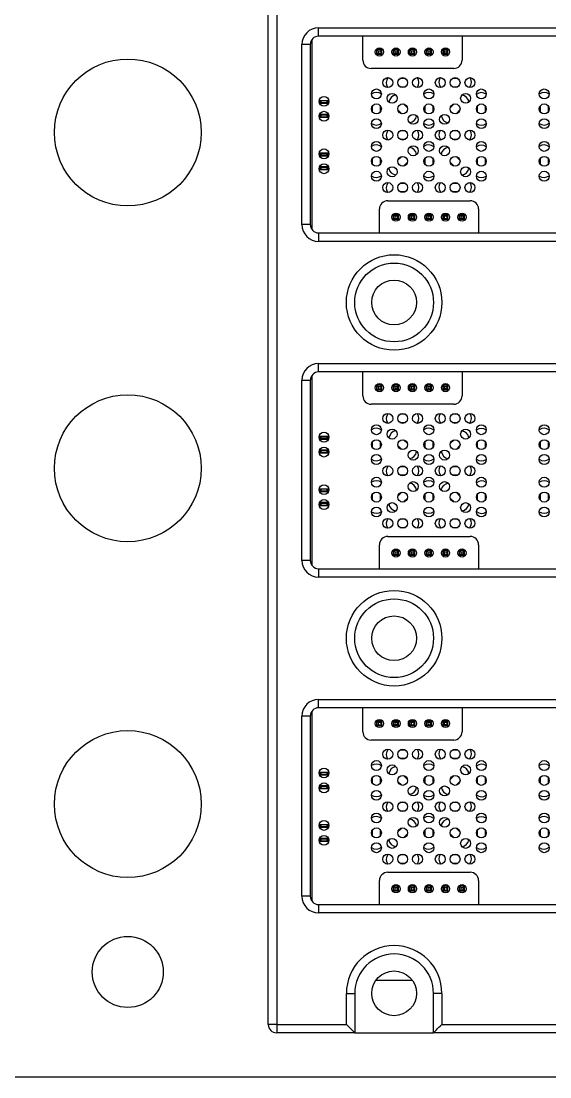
# Model space of a CAD drawing. Header units: inches. Extents: x 1.52 to 9.45, y 2.55 to 7.05.
# Drawn here: x 5.474 to 6.735, y 2.546 to 5.061 of the extents above; entities that cross this region are included whole.
import ezdxf

# ---------------------------------------------------------------- set-up
doc = ezdxf.new("R2010")
doc.units = ezdxf.units.IN
doc.header["$MEASUREMENT"] = 0

msp = doc.modelspace()

# ---------------------------------------------------------------- linework, layer by layer
at = {"color": 7, "linetype": 'Continuous', "lineweight": 25}
for p, q in [((6.0633, 2.6708), (6.0633, 6.9108)), ((6.0833, 6.9108), (6.0833, 2.6708)), ((6.1833, 5.0452), (7.8433, 5.0452)), ((6.1833, 5.0252), (6.1833, 5.0452)), ((6.1668, 5.0166), (6.1668, 4.5651)), ((7.8433, 5.0252), (6.1833, 5.0252)), ((6.2889, 4.968), (6.2889, 5.0252)), ((6.5251, 5.0252), (6.5251, 4.968)), ((6.1433, 4.5764), (6.1433, 5.0052)), ((6.1633, 5.0052), (6.1433, 5.0052)), ((6.1633, 5.0052), (6.1633, 4.5764)), ((6.3223, 4.9936), (6.3253, 4.9906)), ((6.3223, 4.9818), (6.3223, 4.9936)), ((6.3341, 4.9936), (6.3223, 4.9936)), ((6.3253, 4.9847), (6.3223, 4.9818)), ((6.3341, 4.9818), (6.3223, 4.9818)), ((6.3253, 4.9906), (6.3253, 4.9847)), ((6.3253, 4.9906), (6.3312, 4.9906)), ((6.3253, 4.9847), (6.3312, 4.9847)), ((6.3312, 4.9906), (6.3341, 4.9936)), ((6.3312, 4.9906), (6.3312, 4.9847)), ((6.3312, 4.9847), (6.3341, 4.9818)), ((6.3341, 4.9818), (6.3341, 4.9936)), ((6.3617, 4.9936), (6.3647, 4.9906)), ((6.3617, 4.9818), (6.3617, 4.9936)), ((6.3735, 4.9936), (6.3617, 4.9936)), ((6.3647, 4.9847), (6.3617, 4.9818)), ((6.3735, 4.9818), (6.3617, 4.9818)), ((6.3647, 4.9906), (6.3647, 4.9847)), ((6.3647, 4.9906), (6.3706, 4.9906)), ((6.3706, 4.9847), (6.3647, 4.9847)), ((6.3706, 4.9906), (6.3735, 4.9936)), ((6.3706, 4.9906), (6.3706, 4.9847)), ((6.3706, 4.9847), (6.3735, 4.9818)), ((6.3735, 4.9818), (6.3735, 4.9936)), ((6.4129, 4.9936), (6.4011, 4.9936)), ((6.4011, 4.9936), (6.404, 4.9906)), ((6.4011, 4.9818), (6.4011, 4.9936)), ((6.404, 4.9847), (6.4011, 4.9818)), ((6.4129, 4.9818), (6.4011, 4.9818)), ((6.404, 4.9906), (6.404, 4.9847)), ((6.404, 4.9906), (6.4099, 4.9906)), ((6.404, 4.9847), (6.4099, 4.9847)), ((6.4099, 4.9906), (6.4129, 4.9936)), ((6.4099, 4.9906), (6.4099, 4.9847)), ((6.4099, 4.9847), (6.4129, 4.9818)), ((6.4129, 4.9818), (6.4129, 4.9936)), ((6.4523, 4.9936), (6.4404, 4.9936)), ((6.4404, 4.9936), (6.4434, 4.9906)), ((6.4404, 4.9818), (6.4404, 4.9936)), ((6.4404, 4.9818), (6.4434, 4.9847)), ((6.4523, 4.9818), (6.4404, 4.9818)), ((6.4434, 4.9906), (6.4493, 4.9906)), ((6.4434, 4.9906), (6.4434, 4.9847)), ((6.4434, 4.9847), (6.4493, 4.9847)), ((6.4523, 4.9936), (6.4493, 4.9906)), ((6.4493, 4.9906), (6.4493, 4.9847)), ((6.4493, 4.9847), (6.4523, 4.9818)), ((6.4523, 4.9818), (6.4523, 4.9936)), ((6.4798, 4.9936), (6.4828, 4.9906)), ((6.4798, 4.9818), (6.4798, 4.9936)), ((6.4916, 4.9936), (6.4798, 4.9936)), ((6.4828, 4.9847), (6.4798, 4.9818)), ((6.4916, 4.9818), (6.4798, 4.9818)), ((6.4828, 4.9906), (6.4828, 4.9847)), ((6.4828, 4.9906), (6.4887, 4.9906)), ((6.4887, 4.9847), (6.4828, 4.9847)), ((6.4887, 4.9906), (6.4916, 4.9936)), ((6.4887, 4.9906), (6.4887, 4.9847)), ((6.4887, 4.9847), (6.4916, 4.9818)), ((6.4916, 4.9818), (6.4916, 4.9936)), ((6.5054, 4.9483), (6.3085, 4.9483)), ((6.3901, 4.9245), (6.3771, 4.9245)), ((6.5151, 4.9245), (6.5021, 4.9245)), ((6.3771, 4.9048), (6.3901, 4.9048)), ((6.5021, 4.9048), (6.5151, 4.9048)), ((6.1863, 4.8718), (6.206, 4.8718)), ((6.1863, 4.8712), (6.1863, 4.8718)), ((6.206, 4.8712), (6.1863, 4.8712)), ((6.1863, 4.8704), (6.1863, 4.8712)), ((6.1863, 4.8704), (6.1887, 4.8704)), ((6.1863, 4.8659), (6.1863, 4.8704)), ((6.1887, 4.8659), (6.1863, 4.8659)), ((6.1863, 4.8646), (6.1863, 4.8659)), ((6.1863, 4.8646), (6.1863, 4.8633)), ((6.206, 4.8646), (6.1863, 4.8646)), ((6.1887, 4.8704), (6.1887, 4.8665)), ((6.2035, 4.8665), (6.1887, 4.8665)), ((6.1887, 4.8665), (6.1887, 4.8659)), ((6.2035, 4.8659), (6.1887, 4.8659)), ((6.2035, 4.8704), (6.206, 4.8704)), ((6.2035, 4.8665), (6.2035, 4.8704)), ((6.2035, 4.8659), (6.2035, 4.8665)), ((6.206, 4.8659), (6.2035, 4.8659)), ((6.206, 4.8712), (6.206, 4.8718)), ((6.206, 4.8704), (6.206, 4.8712)), ((6.206, 4.8659), (6.206, 4.8704)), ((6.206, 4.8646), (6.206, 4.8659)), ((6.206, 4.8634), (6.206, 4.8646)), ((6.3112, 4.8586), (6.3112, 4.8457)), ((6.3309, 4.8456), (6.3309, 4.8587)), ((6.3952, 4.8545), (6.3859, 4.8637)), ((6.4363, 4.8587), (6.4363, 4.8456)), ((6.456, 4.8457), (6.456, 4.8586)), ((6.5063, 4.8637), (6.497, 4.8545)), ((6.5612, 4.8586), (6.5612, 4.8457)), ((6.5809, 4.8456), (6.5809, 4.8587)), ((6.7112, 4.8586), (6.7112, 4.8457)), ((6.7309, 4.8456), (6.7309, 4.8587)), ((6.1863, 4.841), (6.1863, 4.8397)), ((6.1863, 4.8397), (6.206, 4.8397)), ((6.1863, 4.8384), (6.1863, 4.8397)), ((6.1863, 4.8384), (6.1887, 4.8384)), ((6.1863, 4.8339), (6.1863, 4.8384)), ((6.1887, 4.8339), (6.1863, 4.8339)), ((6.1863, 4.8331), (6.1863, 4.8339)), ((6.1863, 4.8331), (6.206, 4.8331)), ((6.1863, 4.8325), (6.1863, 4.8331)), ((6.1863, 4.8325), (6.206, 4.8325)), ((6.1887, 4.8384), (6.2035, 4.8384)), ((6.1887, 4.8384), (6.1887, 4.8378)), ((6.1887, 4.8378), (6.2035, 4.8378)), ((6.1887, 4.8378), (6.1887, 4.8339)), ((6.2035, 4.8384), (6.206, 4.8384)), ((6.2035, 4.8378), (6.2035, 4.8384)), ((6.2035, 4.8339), (6.2035, 4.8378)), ((6.206, 4.8339), (6.2035, 4.8339)), ((6.206, 4.8397), (6.206, 4.8409)), ((6.206, 4.8384), (6.206, 4.8397)), ((6.206, 4.8339), (6.206, 4.8384)), ((6.206, 4.8331), (6.206, 4.8339)), ((6.206, 4.8325), (6.206, 4.8331)), ((6.372, 4.8498), (6.3813, 4.8406)), ((6.5109, 4.8406), (6.5202, 4.8498)), ((6.3901, 4.7995), (6.3771, 4.7995)), ((6.3771, 4.7798), (6.3901, 4.7798)), ((6.5151, 4.7995), (6.5021, 4.7995)), ((6.5021, 4.7798), (6.5151, 4.7798)), ((6.1863, 4.7468), (6.206, 4.7468)), ((6.1863, 4.7462), (6.1863, 4.7468)), ((6.206, 4.7462), (6.1863, 4.7462)), ((6.1863, 4.7454), (6.1863, 4.7462)), ((6.1863, 4.7454), (6.1887, 4.7454)), ((6.1863, 4.7409), (6.1863, 4.7454)), ((6.1863, 4.7396), (6.1863, 4.7409)), ((6.1887, 4.7409), (6.1863, 4.7409)), ((6.206, 4.7396), (6.1863, 4.7396)), ((6.1863, 4.7396), (6.1863, 4.7383)), ((6.1887, 4.7454), (6.1887, 4.7415)), ((6.2035, 4.7415), (6.1887, 4.7415)), ((6.1887, 4.7415), (6.1887, 4.7409)), ((6.2035, 4.7409), (6.1887, 4.7409)), ((6.2035, 4.7454), (6.206, 4.7454)), ((6.2035, 4.7415), (6.2035, 4.7454)), ((6.2035, 4.7409), (6.2035, 4.7415)), ((6.206, 4.7409), (6.2035, 4.7409)), ((6.206, 4.7462), (6.206, 4.7468)), ((6.206, 4.7454), (6.206, 4.7462)), ((6.206, 4.7409), (6.206, 4.7454)), ((6.206, 4.7396), (6.206, 4.7409)), ((6.206, 4.7384), (6.206, 4.7396)), ((6.3112, 4.7336), (6.3112, 4.7207)), ((6.3309, 4.7206), (6.3309, 4.7337)), ((6.3813, 4.7387), (6.372, 4.7295)), ((6.4363, 4.7337), (6.4363, 4.7206)), ((6.456, 4.7207), (6.456, 4.7336)), ((6.5202, 4.7295), (6.5109, 4.7387)), ((6.5612, 4.7336), (6.5612, 4.7207)), ((6.5809, 4.7206), (6.5809, 4.7337)), ((6.7112, 4.7336), (6.7112, 4.7207)), ((6.7309, 4.7206), (6.7309, 4.7337)), ((6.1863, 4.716), (6.1863, 4.7147)), ((6.1863, 4.7147), (6.206, 4.7147)), ((6.1863, 4.7134), (6.1863, 4.7147)), ((6.1863, 4.7134), (6.1887, 4.7134)), ((6.1863, 4.7089), (6.1863, 4.7134)), ((6.1887, 4.7089), (6.1863, 4.7089)), ((6.1863, 4.7081), (6.1863, 4.7089)), ((6.1863, 4.7081), (6.206, 4.7081)), ((6.1863, 4.7075), (6.1863, 4.7081)), ((6.1863, 4.7075), (6.206, 4.7075)), ((6.1887, 4.7134), (6.2035, 4.7134)), ((6.1887, 4.7134), (6.1887, 4.7128)), ((6.1887, 4.7128), (6.2035, 4.7128)), ((6.1887, 4.7128), (6.1887, 4.7089)), ((6.2035, 4.7134), (6.206, 4.7134)), ((6.2035, 4.7128), (6.2035, 4.7134)), ((6.2035, 4.7089), (6.2035, 4.7128)), ((6.206, 4.7089), (6.2035, 4.7089)), ((6.206, 4.7147), (6.206, 4.7159)), ((6.206, 4.7134), (6.206, 4.7147)), ((6.206, 4.7089), (6.206, 4.7134)), ((6.206, 4.7081), (6.206, 4.7089)), ((6.206, 4.7075), (6.206, 4.7081)), ((6.3859, 4.7156), (6.3952, 4.7248)), ((6.497, 4.7248), (6.5063, 4.7156)), ((6.3901, 4.6745), (6.3771, 4.6745)), ((6.3771, 4.6548), (6.3901, 4.6548)), ((6.5151, 4.6745), (6.5021, 4.6745)), ((6.5021, 4.6548), (6.5151, 4.6548)), ((6.3479, 4.6333), (6.5448, 4.6333)), ((6.3282, 4.5564), (6.3282, 4.6136)), ((6.5644, 4.6136), (6.5644, 4.5564)), ((6.3617, 4.5999), (6.3647, 4.5969)), ((6.3617, 4.5881), (6.3617, 4.5999)), ((6.3735, 4.5999), (6.3617, 4.5999)), ((6.3647, 4.591), (6.3617, 4.5881)), ((6.3735, 4.5881), (6.3617, 4.5881)), ((6.3647, 4.5969), (6.3647, 4.591)), ((6.3647, 4.5969), (6.3706, 4.5969)), ((6.3647, 4.591), (6.3706, 4.591)), ((6.3706, 4.5969), (6.3735, 4.5999)), ((6.3706, 4.5969), (6.3706, 4.591)), ((6.3706, 4.591), (6.3735, 4.5881)), ((6.3735, 4.5881), (6.3735, 4.5999)), ((6.4011, 4.5999), (6.404, 4.5969)), ((6.4011, 4.5881), (6.4011, 4.5999)), ((6.4129, 4.5999), (6.4011, 4.5999)), ((6.404, 4.591), (6.4011, 4.5881)), ((6.4129, 4.5881), (6.4011, 4.5881)), ((6.404, 4.5969), (6.404, 4.591)), ((6.404, 4.5969), (6.4099, 4.5969)), ((6.4099, 4.591), (6.404, 4.591)), ((6.4099, 4.5969), (6.4129, 4.5999)), ((6.4099, 4.5969), (6.4099, 4.591)), ((6.4099, 4.591), (6.4129, 4.5881)), ((6.4129, 4.5881), (6.4129, 4.5999)), ((6.4404, 4.5999), (6.4434, 4.5969)), ((6.4404, 4.5881), (6.4404, 4.5999)), ((6.4523, 4.5999), (6.4404, 4.5999)), ((6.4434, 4.591), (6.4404, 4.5881)), ((6.4523, 4.5881), (6.4404, 4.5881)), ((6.4434, 4.5969), (6.4434, 4.591)), ((6.4434, 4.5969), (6.4493, 4.5969)), ((6.4434, 4.591), (6.4493, 4.591)), ((6.4493, 4.5969), (6.4523, 4.5999)), ((6.4493, 4.5969), (6.4493, 4.591)), ((6.4493, 4.591), (6.4523, 4.5881)), ((6.4523, 4.5881), (6.4523, 4.5999)), ((6.4798, 4.5999), (6.4828, 4.5969)), ((6.4798, 4.5881), (6.4798, 4.5999)), ((6.4916, 4.5999), (6.4798, 4.5999)), ((6.4798, 4.5881), (6.4828, 4.591)), ((6.4916, 4.5881), (6.4798, 4.5881)), ((6.4828, 4.5969), (6.4828, 4.591)), ((6.4828, 4.5969), (6.4887, 4.5969)), ((6.4828, 4.591), (6.4887, 4.591)), ((6.4916, 4.5999), (6.4887, 4.5969)), ((6.4887, 4.5969), (6.4887, 4.591)), ((6.4887, 4.591), (6.4916, 4.5881)), ((6.4916, 4.5881), (6.4916, 4.5999)), ((6.531, 4.5999), (6.5192, 4.5999)), ((6.5192, 4.5999), (6.5221, 4.5969)), ((6.5192, 4.5881), (6.5192, 4.5999)), ((6.5221, 4.591), (6.5192, 4.5881)), ((6.531, 4.5881), (6.5192, 4.5881)), ((6.5221, 4.5969), (6.5221, 4.591)), ((6.5221, 4.5969), (6.528, 4.5969)), ((6.528, 4.591), (6.5221, 4.591)), ((6.528, 4.5969), (6.531, 4.5999)), ((6.528, 4.5969), (6.528, 4.591)), ((6.528, 4.591), (6.531, 4.5881)), ((6.531, 4.5881), (6.531, 4.5999)), ((6.1633, 4.5764), (6.1433, 4.5764)), ((6.1833, 4.5564), (7.8433, 4.5564)), ((6.1833, 4.5564), (6.1833, 4.5364)), ((7.8433, 4.5364), (6.1833, 4.5364)), ((6.1833, 4.2252), (6.1833, 4.2452)), ((6.1833, 4.2452), (7.8433, 4.2452)), ((6.1633, 4.2052), (6.1433, 4.2052)), ((6.1433, 3.7764), (6.1433, 4.2052)), ((6.1633, 4.2052), (6.1633, 3.7764)), ((6.1668, 4.2166), (6.1668, 3.7651)), ((7.8433, 4.2252), (6.1833, 4.2252)), ((6.2889, 4.168), (6.2889, 4.2252)), ((6.5251, 4.2252), (6.5251, 4.168)), ((6.3341, 4.1936), (6.3223, 4.1936)), ((6.3223, 4.1936), (6.3253, 4.1906)), ((6.3223, 4.1818), (6.3223, 4.1936)), ((6.3253, 4.1847), (6.3223, 4.1818)), ((6.3341, 4.1818), (6.3223, 4.1818)), ((6.3253, 4.1906), (6.3253, 4.1847)), ((6.3253, 4.1906), (6.3312, 4.1906)), ((6.3253, 4.1847), (6.3312, 4.1847)), ((6.3312, 4.1906), (6.3341, 4.1936)), ((6.3312, 4.1906), (6.3312, 4.1847)), ((6.3312, 4.1847), (6.3341, 4.1818)), ((6.3341, 4.1818), (6.3341, 4.1936)), ((6.3617, 4.1936), (6.3647, 4.1906)), ((6.3617, 4.1818), (6.3617, 4.1936)), ((6.3735, 4.1936), (6.3617, 4.1936)), ((6.3647, 4.1847), (6.3617, 4.1818)), ((6.3735, 4.1818), (6.3617, 4.1818)), ((6.3647, 4.1906), (6.3647, 4.1847)), ((6.3647, 4.1906), (6.3706, 4.1906)), ((6.3706, 4.1847), (6.3647, 4.1847)), ((6.3706, 4.1906), (6.3735, 4.1936)), ((6.3706, 4.1906), (6.3706, 4.1847)), ((6.3706, 4.1847), (6.3735, 4.1818)), ((6.3735, 4.1818), (6.3735, 4.1936)), ((6.4129, 4.1936), (6.4011, 4.1936)), ((6.4011, 4.1936), (6.404, 4.1906)), ((6.4011, 4.1818), (6.4011, 4.1936)), ((6.404, 4.1847), (6.4011, 4.1818)), ((6.4129, 4.1818), (6.4011, 4.1818)), ((6.404, 4.1906), (6.404, 4.1847)), ((6.404, 4.1906), (6.4099, 4.1906)), ((6.404, 4.1847), (6.4099, 4.1847)), ((6.4099, 4.1906), (6.4129, 4.1936)), ((6.4099, 4.1906), (6.4099, 4.1847)), ((6.4099, 4.1847), (6.4129, 4.1818)), ((6.4129, 4.1818), (6.4129, 4.1936)), ((6.4523, 4.1936), (6.4404, 4.1936)), ((6.4404, 4.1936), (6.4434, 4.1906)), ((6.4404, 4.1818), (6.4404, 4.1936)), ((6.4404, 4.1818), (6.4434, 4.1847)), ((6.4523, 4.1818), (6.4404, 4.1818)), ((6.4434, 4.1906), (6.4493, 4.1906)), ((6.4434, 4.1906), (6.4434, 4.1847)), ((6.4434, 4.1847), (6.4493, 4.1847)), ((6.4523, 4.1936), (6.4493, 4.1906)), ((6.4493, 4.1906), (6.4493, 4.1847)), ((6.4493, 4.1847), (6.4523, 4.1818)), ((6.4523, 4.1818), (6.4523, 4.1936)), ((6.4798, 4.1936), (6.4828, 4.1906)), ((6.4798, 4.1818), (6.4798, 4.1936)), ((6.4916, 4.1936), (6.4798, 4.1936)), ((6.4828, 4.1847), (6.4798, 4.1818)), ((6.4916, 4.1818), (6.4798, 4.1818)), ((6.4828, 4.1906), (6.4828, 4.1847)), ((6.4828, 4.1906), (6.4887, 4.1906)), ((6.4887, 4.1847), (6.4828, 4.1847)), ((6.4887, 4.1906), (6.4916, 4.1936)), ((6.4887, 4.1906), (6.4887, 4.1847)), ((6.4887, 4.1847), (6.4916, 4.1818)), ((6.4916, 4.1818), (6.4916, 4.1936)), ((6.5054, 4.1483), (6.3085, 4.1483)), ((6.3901, 4.1245), (6.3771, 4.1245)), ((6.3771, 4.1048), (6.3901, 4.1048)), ((6.5151, 4.1245), (6.5021, 4.1245)), ((6.5021, 4.1048), (6.5151, 4.1048)), ((6.1863, 4.0718), (6.206, 4.0718)), ((6.1863, 4.0712), (6.1863, 4.0718)), ((6.206, 4.0712), (6.1863, 4.0712)), ((6.1863, 4.0704), (6.1863, 4.0712)), ((6.1863, 4.0704), (6.1887, 4.0704)), ((6.1863, 4.0659), (6.1863, 4.0704)), ((6.1887, 4.0659), (6.1863, 4.0659)), ((6.1863, 4.0646), (6.1863, 4.0659)), ((6.1863, 4.0646), (6.1863, 4.0633)), ((6.206, 4.0646), (6.1863, 4.0646)), ((6.1887, 4.0704), (6.1887, 4.0665)), ((6.2035, 4.0665), (6.1887, 4.0665)), ((6.1887, 4.0665), (6.1887, 4.0659)), ((6.2035, 4.0659), (6.1887, 4.0659)), ((6.2035, 4.0704), (6.206, 4.0704)), ((6.2035, 4.0665), (6.2035, 4.0704)), ((6.2035, 4.0659), (6.2035, 4.0665)), ((6.206, 4.0659), (6.2035, 4.0659)), ((6.206, 4.0712), (6.206, 4.0718)), ((6.206, 4.0704), (6.206, 4.0712)), ((6.206, 4.0659), (6.206, 4.0704)), ((6.206, 4.0646), (6.206, 4.0659)), ((6.206, 4.0634), (6.206, 4.0646)), ((6.3112, 4.0586), (6.3112, 4.0457)), ((6.3309, 4.0456), (6.3309, 4.0587)), ((6.372, 4.0498), (6.3813, 4.0406)), ((6.3952, 4.0545), (6.3859, 4.0637)), ((6.4363, 4.0587), (6.4363, 4.0456)), ((6.456, 4.0457), (6.456, 4.0586)), ((6.5063, 4.0637), (6.497, 4.0545)), ((6.5109, 4.0406), (6.5202, 4.0498)), ((6.5612, 4.0586), (6.5612, 4.0457)), ((6.5809, 4.0456), (6.5809, 4.0587)), ((6.7112, 4.0586), (6.7112, 4.0457)), ((6.7309, 4.0456), (6.7309, 4.0587)), ((6.1863, 4.041), (6.1863, 4.0397)), ((6.1863, 4.0397), (6.206, 4.0397)), ((6.1863, 4.0384), (6.1863, 4.0397)), ((6.1863, 4.0384), (6.1887, 4.0384)), ((6.1863, 4.0339), (6.1863, 4.0384)), ((6.1887, 4.0339), (6.1863, 4.0339)), ((6.1863, 4.0331), (6.1863, 4.0339)), ((6.1863, 4.0331), (6.206, 4.0331)), ((6.1863, 4.0325), (6.1863, 4.0331)), ((6.1863, 4.0325), (6.206, 4.0325)), ((6.1887, 4.0384), (6.2035, 4.0384)), ((6.1887, 4.0384), (6.1887, 4.0378)), ((6.1887, 4.0378), (6.2035, 4.0378)), ((6.1887, 4.0378), (6.1887, 4.0339)), ((6.2035, 4.0384), (6.206, 4.0384)), ((6.2035, 4.0378), (6.2035, 4.0384)), ((6.2035, 4.0339), (6.2035, 4.0378)), ((6.206, 4.0339), (6.2035, 4.0339)), ((6.206, 4.0397), (6.206, 4.0409)), ((6.206, 4.0384), (6.206, 4.0397)), ((6.206, 4.0339), (6.206, 4.0384)), ((6.206, 4.0331), (6.206, 4.0339)), ((6.206, 4.0325), (6.206, 4.0331)), ((6.3901, 3.9995), (6.3771, 3.9995)), ((6.5151, 3.9995), (6.5021, 3.9995)), ((6.3771, 3.9798), (6.3901, 3.9798)), ((6.5021, 3.9798), (6.5151, 3.9798)), ((6.1863, 3.9468), (6.206, 3.9468)), ((6.1863, 3.9462), (6.1863, 3.9468)), ((6.206, 3.9462), (6.1863, 3.9462)), ((6.1863, 3.9454), (6.1863, 3.9462)), ((6.1863, 3.9454), (6.1887, 3.9454)), ((6.1863, 3.9409), (6.1863, 3.9454)), ((6.1887, 3.9409), (6.1863, 3.9409)), ((6.1863, 3.9396), (6.1863, 3.9409)), ((6.206, 3.9396), (6.1863, 3.9396)), ((6.1863, 3.9396), (6.1863, 3.9383)), ((6.1887, 3.9454), (6.1887, 3.9415)), ((6.2035, 3.9415), (6.1887, 3.9415)), ((6.1887, 3.9415), (6.1887, 3.9409)), ((6.2035, 3.9409), (6.1887, 3.9409)), ((6.2035, 3.9415), (6.2035, 3.9454)), ((6.2035, 3.9454), (6.206, 3.9454)), ((6.2035, 3.9409), (6.2035, 3.9415)), ((6.206, 3.9409), (6.2035, 3.9409)), ((6.206, 3.9462), (6.206, 3.9468)), ((6.206, 3.9454), (6.206, 3.9462)), ((6.206, 3.9409), (6.206, 3.9454)), ((6.206, 3.9396), (6.206, 3.9409)), ((6.206, 3.9384), (6.206, 3.9396)), ((6.3112, 3.9336), (6.3112, 3.9207)), ((6.3309, 3.9206), (6.3309, 3.9337)), ((6.3813, 3.9387), (6.372, 3.9295)), ((6.3859, 3.9156), (6.3952, 3.9248)), ((6.4363, 3.9337), (6.4363, 3.9206)), ((6.456, 3.9207), (6.456, 3.9336)), ((6.497, 3.9248), (6.5063, 3.9156)), ((6.5202, 3.9295), (6.5109, 3.9387)), ((6.5612, 3.9336), (6.5612, 3.9207)), ((6.5809, 3.9206), (6.5809, 3.9337)), ((6.7112, 3.9336), (6.7112, 3.9207)), ((6.7309, 3.9206), (6.7309, 3.9337)), ((6.1863, 3.916), (6.1863, 3.9147)), ((6.1863, 3.9147), (6.206, 3.9147)), ((6.1863, 3.9134), (6.1863, 3.9147)), ((6.1863, 3.9134), (6.1887, 3.9134)), ((6.1863, 3.9089), (6.1863, 3.9134)), ((6.1887, 3.9089), (6.1863, 3.9089)), ((6.1863, 3.9081), (6.1863, 3.9089)), ((6.1863, 3.9081), (6.206, 3.9081)), ((6.1863, 3.9075), (6.1863, 3.9081)), ((6.1863, 3.9075), (6.206, 3.9075)), ((6.1887, 3.9134), (6.2035, 3.9134)), ((6.1887, 3.9134), (6.1887, 3.9128)), ((6.1887, 3.9128), (6.2035, 3.9128)), ((6.1887, 3.9128), (6.1887, 3.9089)), ((6.2035, 3.9134), (6.206, 3.9134)), ((6.2035, 3.9128), (6.2035, 3.9134)), ((6.2035, 3.9089), (6.2035, 3.9128)), ((6.206, 3.9089), (6.2035, 3.9089)), ((6.206, 3.9147), (6.206, 3.9159)), ((6.206, 3.9134), (6.206, 3.9147)), ((6.206, 3.9089), (6.206, 3.9134)), ((6.206, 3.9081), (6.206, 3.9089)), ((6.206, 3.9075), (6.206, 3.9081)), ((6.3901, 3.8745), (6.3771, 3.8745)), ((6.5151, 3.8745), (6.5021, 3.8745)), ((6.3771, 3.8548), (6.3901, 3.8548)), ((6.5021, 3.8548), (6.5151, 3.8548)), ((6.3479, 3.8333), (6.5448, 3.8333)), ((6.3282, 3.7564), (6.3282, 3.8136)), ((6.3735, 3.7999), (6.3617, 3.7999)), ((6.3617, 3.7999), (6.3647, 3.7969)), ((6.3617, 3.7881), (6.3617, 3.7999)), ((6.3706, 3.7969), (6.3735, 3.7999)), ((6.3735, 3.7881), (6.3735, 3.7999)), ((6.4011, 3.7999), (6.404, 3.7969)), ((6.4011, 3.7881), (6.4011, 3.7999)), ((6.4129, 3.7999), (6.4011, 3.7999)), ((6.4099, 3.7969), (6.4129, 3.7999)), ((6.4129, 3.7881), (6.4129, 3.7999)), ((6.4523, 3.7999), (6.4404, 3.7999)), ((6.4404, 3.7999), (6.4434, 3.7969)), ((6.4404, 3.7881), (6.4404, 3.7999)), ((6.4493, 3.7969), (6.4523, 3.7999)), ((6.4523, 3.7881), (6.4523, 3.7999)), ((6.4798, 3.7999), (6.4828, 3.7969)), ((6.4798, 3.7881), (6.4798, 3.7999)), ((6.4916, 3.7999), (6.4798, 3.7999)), ((6.4916, 3.7999), (6.4887, 3.7969)), ((6.4916, 3.7881), (6.4916, 3.7999)), ((6.531, 3.7999), (6.5192, 3.7999)), ((6.5192, 3.7999), (6.5221, 3.7969)), ((6.5192, 3.7881), (6.5192, 3.7999)), ((6.528, 3.7969), (6.531, 3.7999)), ((6.531, 3.7881), (6.531, 3.7999)), ((6.5644, 3.8136), (6.5644, 3.7564)), ((6.1633, 3.7764), (6.1433, 3.7764)), ((6.3647, 3.791), (6.3617, 3.7881)), ((6.3735, 3.7881), (6.3617, 3.7881)), ((6.3647, 3.7969), (6.3706, 3.7969)), ((6.3647, 3.7969), (6.3647, 3.791)), ((6.3647, 3.791), (6.3706, 3.791)), ((6.3706, 3.7969), (6.3706, 3.791)), ((6.3706, 3.791), (6.3735, 3.7881)), ((6.404, 3.791), (6.4011, 3.7881)), ((6.4129, 3.7881), (6.4011, 3.7881)), ((6.404, 3.7969), (6.404, 3.791)), ((6.404, 3.7969), (6.4099, 3.7969)), ((6.4099, 3.791), (6.404, 3.791)), ((6.4099, 3.7969), (6.4099, 3.791)), ((6.4099, 3.791), (6.4129, 3.7881)), ((6.4434, 3.791), (6.4404, 3.7881)), ((6.4523, 3.7881), (6.4404, 3.7881)), ((6.4434, 3.7969), (6.4434, 3.791)), ((6.4434, 3.7969), (6.4493, 3.7969)), ((6.4434, 3.791), (6.4493, 3.791)), ((6.4493, 3.7969), (6.4493, 3.791)), ((6.4493, 3.791), (6.4523, 3.7881)), ((6.4798, 3.7881), (6.4828, 3.791)), ((6.4916, 3.7881), (6.4798, 3.7881)), ((6.4828, 3.7969), (6.4828, 3.791)), ((6.4828, 3.7969), (6.4887, 3.7969)), ((6.4828, 3.791), (6.4887, 3.791)), ((6.4887, 3.7969), (6.4887, 3.791)), ((6.4887, 3.791), (6.4916, 3.7881)), ((6.5221, 3.791), (6.5192, 3.7881)), ((6.531, 3.7881), (6.5192, 3.7881)), ((6.5221, 3.7969), (6.528, 3.7969)), ((6.5221, 3.7969), (6.5221, 3.791)), ((6.528, 3.791), (6.5221, 3.791)), ((6.528, 3.7969), (6.528, 3.791)), ((6.528, 3.791), (6.531, 3.7881)), ((6.1833, 3.7564), (7.8433, 3.7564)), ((6.1833, 3.7564), (6.1833, 3.7364)), ((7.8433, 3.7364), (6.1833, 3.7364)), ((6.1833, 3.4252), (6.1833, 3.4452)), ((6.1833, 3.4452), (7.8433, 3.4452)), ((7.8433, 3.4252), (6.1833, 3.4252)), ((6.2889, 3.368), (6.2889, 3.4252)), ((6.5251, 3.4252), (6.5251, 3.368)), ((6.1633, 3.4052), (6.1433, 3.4052)), ((6.1433, 2.9764), (6.1433, 3.4052)), ((6.1633, 3.4052), (6.1633, 2.9764)), ((6.1668, 3.4166), (6.1668, 2.9651)), ((6.3341, 3.3936), (6.3223, 3.3936)), ((6.3223, 3.3936), (6.3253, 3.3906)), ((6.3223, 3.3818), (6.3223, 3.3936)), ((6.3253, 3.3847), (6.3223, 3.3818)), ((6.3341, 3.3818), (6.3223, 3.3818)), ((6.3253, 3.3906), (6.3253, 3.3847)), ((6.3253, 3.3906), (6.3312, 3.3906)), ((6.3253, 3.3847), (6.3312, 3.3847)), ((6.3312, 3.3906), (6.3341, 3.3936)), ((6.3312, 3.3906), (6.3312, 3.3847)), ((6.3312, 3.3847), (6.3341, 3.3818)), ((6.3341, 3.3818), (6.3341, 3.3936)), ((6.3617, 3.3936), (6.3647, 3.3906)), ((6.3617, 3.3818), (6.3617, 3.3936)), ((6.3735, 3.3936), (6.3617, 3.3936)), ((6.3647, 3.3847), (6.3617, 3.3818)), ((6.3735, 3.3818), (6.3617, 3.3818)), ((6.3647, 3.3906), (6.3647, 3.3847)), ((6.3647, 3.3906), (6.3706, 3.3906)), ((6.3706, 3.3847), (6.3647, 3.3847)), ((6.3706, 3.3906), (6.3735, 3.3936)), ((6.3706, 3.3906), (6.3706, 3.3847)), ((6.3706, 3.3847), (6.3735, 3.3818)), ((6.3735, 3.3818), (6.3735, 3.3936)), ((6.4129, 3.3936), (6.4011, 3.3936)), ((6.4011, 3.3936), (6.404, 3.3906)), ((6.4011, 3.3818), (6.4011, 3.3936)), ((6.404, 3.3847), (6.4011, 3.3818)), ((6.4129, 3.3818), (6.4011, 3.3818)), ((6.404, 3.3906), (6.404, 3.3847)), ((6.404, 3.3906), (6.4099, 3.3906)), ((6.404, 3.3847), (6.4099, 3.3847)), ((6.4099, 3.3906), (6.4129, 3.3936)), ((6.4099, 3.3906), (6.4099, 3.3847)), ((6.4099, 3.3847), (6.4129, 3.3818)), ((6.4129, 3.3818), (6.4129, 3.3936)), ((6.4404, 3.3936), (6.4434, 3.3906)), ((6.4404, 3.3818), (6.4404, 3.3936)), ((6.4523, 3.3936), (6.4404, 3.3936)), ((6.4404, 3.3818), (6.4434, 3.3847)), ((6.4523, 3.3818), (6.4404, 3.3818)), ((6.4434, 3.3906), (6.4434, 3.3847)), ((6.4434, 3.3906), (6.4493, 3.3906)), ((6.4434, 3.3847), (6.4493, 3.3847)), ((6.4523, 3.3936), (6.4493, 3.3906)), ((6.4493, 3.3906), (6.4493, 3.3847)), ((6.4493, 3.3847), (6.4523, 3.3818)), ((6.4523, 3.3818), (6.4523, 3.3936)), ((6.4798, 3.3936), (6.4828, 3.3906)), ((6.4798, 3.3818), (6.4798, 3.3936)), ((6.4916, 3.3936), (6.4798, 3.3936)), ((6.4828, 3.3847), (6.4798, 3.3818)), ((6.4916, 3.3818), (6.4798, 3.3818)), ((6.4828, 3.3906), (6.4828, 3.3847)), ((6.4828, 3.3906), (6.4887, 3.3906)), ((6.4887, 3.3847), (6.4828, 3.3847)), ((6.4887, 3.3906), (6.4916, 3.3936)), ((6.4887, 3.3906), (6.4887, 3.3847)), ((6.4887, 3.3847), (6.4916, 3.3818)), ((6.4916, 3.3818), (6.4916, 3.3936)), ((6.5054, 3.3483), (6.3085, 3.3483)), ((6.3901, 3.3245), (6.3771, 3.3245)), ((6.5151, 3.3245), (6.5021, 3.3245)), ((6.3771, 3.3048), (6.3901, 3.3048)), ((6.5021, 3.3048), (6.5151, 3.3048)), ((6.1863, 3.2718), (6.206, 3.2718)), ((6.1863, 3.2712), (6.1863, 3.2718)), ((6.206, 3.2712), (6.1863, 3.2712)), ((6.1863, 3.2704), (6.1863, 3.2712)), ((6.1863, 3.2704), (6.1887, 3.2704)), ((6.1863, 3.2659), (6.1863, 3.2704)), ((6.1887, 3.2704), (6.1887, 3.2665)), ((6.2035, 3.2704), (6.206, 3.2704)), ((6.2035, 3.2665), (6.2035, 3.2704)), ((6.206, 3.2712), (6.206, 3.2718)), ((6.206, 3.2704), (6.206, 3.2712)), ((6.206, 3.2659), (6.206, 3.2704)), ((6.1863, 3.2646), (6.1863, 3.2659)), ((6.1887, 3.2659), (6.1863, 3.2659)), ((6.206, 3.2646), (6.1863, 3.2646)), ((6.1863, 3.2646), (6.1863, 3.2633)), ((6.2035, 3.2665), (6.1887, 3.2665)), ((6.1887, 3.2665), (6.1887, 3.2659)), ((6.2035, 3.2659), (6.1887, 3.2659)), ((6.2035, 3.2659), (6.2035, 3.2665)), ((6.206, 3.2659), (6.2035, 3.2659)), ((6.206, 3.2646), (6.206, 3.2659)), ((6.206, 3.2634), (6.206, 3.2646)), ((6.3112, 3.2586), (6.3112, 3.2457)), ((6.3309, 3.2456), (6.3309, 3.2587)), ((6.372, 3.2498), (6.3813, 3.2406)), ((6.3952, 3.2545), (6.3859, 3.2637)), ((6.4363, 3.2587), (6.4363, 3.2456)), ((6.456, 3.2457), (6.456, 3.2586)), ((6.5063, 3.2637), (6.497, 3.2545)), ((6.5109, 3.2406), (6.5202, 3.2498)), ((6.5612, 3.2586), (6.5612, 3.2457)), ((6.5809, 3.2456), (6.5809, 3.2587)), ((6.7112, 3.2586), (6.7112, 3.2457)), ((6.7309, 3.2456), (6.7309, 3.2587)), ((6.1863, 3.241), (6.1863, 3.2397)), ((6.1863, 3.2397), (6.206, 3.2397)), ((6.1863, 3.2384), (6.1863, 3.2397)), ((6.1863, 3.2384), (6.1887, 3.2384)), ((6.1863, 3.2339), (6.1863, 3.2384)), ((6.1887, 3.2339), (6.1863, 3.2339)), ((6.1863, 3.2331), (6.1863, 3.2339)), ((6.1863, 3.2331), (6.206, 3.2331)), ((6.1863, 3.2325), (6.1863, 3.2331)), ((6.1863, 3.2325), (6.206, 3.2325)), ((6.1887, 3.2384), (6.2035, 3.2384)), ((6.1887, 3.2384), (6.1887, 3.2378)), ((6.1887, 3.2378), (6.2035, 3.2378)), ((6.1887, 3.2378), (6.1887, 3.2339)), ((6.2035, 3.2384), (6.206, 3.2384)), ((6.2035, 3.2378), (6.2035, 3.2384)), ((6.2035, 3.2339), (6.2035, 3.2378)), ((6.206, 3.2339), (6.2035, 3.2339)), ((6.206, 3.2397), (6.206, 3.2409)), ((6.206, 3.2384), (6.206, 3.2397)), ((6.206, 3.2339), (6.206, 3.2384)), ((6.206, 3.2331), (6.206, 3.2339)), ((6.206, 3.2325), (6.206, 3.2331)), ((6.3901, 3.1995), (6.3771, 3.1995)), ((6.5151, 3.1995), (6.5021, 3.1995)), ((6.3771, 3.1798), (6.3901, 3.1798)), ((6.5021, 3.1798), (6.5151, 3.1798)), ((6.1863, 3.1468), (6.206, 3.1468)), ((6.1863, 3.1462), (6.1863, 3.1468)), ((6.206, 3.1462), (6.1863, 3.1462)), ((6.1863, 3.1454), (6.1863, 3.1462)), ((6.1863, 3.1454), (6.1887, 3.1454)), ((6.1863, 3.1409), (6.1863, 3.1454)), ((6.1887, 3.1454), (6.1887, 3.1415)), ((6.2035, 3.1454), (6.206, 3.1454)), ((6.2035, 3.1415), (6.2035, 3.1454)), ((6.206, 3.1462), (6.206, 3.1468)), ((6.206, 3.1454), (6.206, 3.1462)), ((6.206, 3.1409), (6.206, 3.1454)), ((6.1887, 3.1409), (6.1863, 3.1409)), ((6.1863, 3.1396), (6.1863, 3.1409)), ((6.1863, 3.1396), (6.1863, 3.1383)), ((6.206, 3.1396), (6.1863, 3.1396)), ((6.2035, 3.1415), (6.1887, 3.1415)), ((6.1887, 3.1415), (6.1887, 3.1409)), ((6.2035, 3.1409), (6.1887, 3.1409)), ((6.2035, 3.1409), (6.2035, 3.1415)), ((6.206, 3.1409), (6.2035, 3.1409)), ((6.206, 3.1396), (6.206, 3.1409)), ((6.206, 3.1384), (6.206, 3.1396)), ((6.3112, 3.1336), (6.3112, 3.1207)), ((6.3309, 3.1206), (6.3309, 3.1337)), ((6.3813, 3.1387), (6.372, 3.1295)), ((6.3859, 3.1156), (6.3952, 3.1248)), ((6.4363, 3.1337), (6.4363, 3.1206)), ((6.456, 3.1207), (6.456, 3.1336)), ((6.497, 3.1248), (6.5063, 3.1156)), ((6.5202, 3.1295), (6.5109, 3.1387)), ((6.5612, 3.1336), (6.5612, 3.1207)), ((6.5809, 3.1206), (6.5809, 3.1337)), ((6.7112, 3.1336), (6.7112, 3.1207)), ((6.7309, 3.1206), (6.7309, 3.1337)), ((6.1863, 3.116), (6.1863, 3.1147)), ((6.1863, 3.1147), (6.206, 3.1147)), ((6.1863, 3.1134), (6.1863, 3.1147)), ((6.1863, 3.1134), (6.1887, 3.1134)), ((6.1863, 3.1089), (6.1863, 3.1134)), ((6.1887, 3.1089), (6.1863, 3.1089)), ((6.1863, 3.1081), (6.1863, 3.1089)), ((6.1863, 3.1081), (6.206, 3.1081)), ((6.1863, 3.1075), (6.1863, 3.1081)), ((6.1863, 3.1075), (6.206, 3.1075)), ((6.1887, 3.1134), (6.2035, 3.1134)), ((6.1887, 3.1134), (6.1887, 3.1128)), ((6.1887, 3.1128), (6.2035, 3.1128)), ((6.1887, 3.1128), (6.1887, 3.1089)), ((6.2035, 3.1134), (6.206, 3.1134)), ((6.2035, 3.1128), (6.2035, 3.1134)), ((6.2035, 3.1089), (6.2035, 3.1128)), ((6.206, 3.1089), (6.2035, 3.1089)), ((6.206, 3.1147), (6.206, 3.1159)), ((6.206, 3.1134), (6.206, 3.1147)), ((6.206, 3.1089), (6.206, 3.1134)), ((6.206, 3.1081), (6.206, 3.1089)), ((6.206, 3.1075), (6.206, 3.1081)), ((6.3901, 3.0745), (6.3771, 3.0745)), ((6.5151, 3.0745), (6.5021, 3.0745)), ((6.3771, 3.0548), (6.3901, 3.0548)), ((6.5021, 3.0548), (6.5151, 3.0548)), ((6.3479, 3.0333), (6.5448, 3.0333)), ((6.3282, 2.9564), (6.3282, 3.0136)), ((6.3617, 2.9999), (6.3647, 2.9969)), ((6.3617, 2.9881), (6.3617, 2.9999)), ((6.3735, 2.9999), (6.3617, 2.9999)), ((6.3647, 2.9969), (6.3647, 2.991)), ((6.3647, 2.9969), (6.3706, 2.9969)), ((6.3706, 2.9969), (6.3735, 2.9999)), ((6.3706, 2.9969), (6.3706, 2.991)), ((6.3735, 2.9881), (6.3735, 2.9999)), ((6.4129, 2.9999), (6.4011, 2.9999)), ((6.4011, 2.9999), (6.404, 2.9969)), ((6.4011, 2.9881), (6.4011, 2.9999)), ((6.404, 2.9969), (6.404, 2.991)), ((6.404, 2.9969), (6.4099, 2.9969)), ((6.4099, 2.9969), (6.4129, 2.9999)), ((6.4099, 2.9969), (6.4099, 2.991)), ((6.4129, 2.9881), (6.4129, 2.9999)), ((6.4404, 2.9999), (6.4434, 2.9969)), ((6.4404, 2.9881), (6.4404, 2.9999)), ((6.4523, 2.9999), (6.4404, 2.9999)), ((6.4434, 2.9969), (6.4434, 2.991)), ((6.4434, 2.9969), (6.4493, 2.9969)), ((6.4493, 2.9969), (6.4523, 2.9999)), ((6.4493, 2.9969), (6.4493, 2.991)), ((6.4523, 2.9881), (6.4523, 2.9999)), ((6.4798, 2.9999), (6.4828, 2.9969)), ((6.4798, 2.9881), (6.4798, 2.9999)), ((6.4916, 2.9999), (6.4798, 2.9999)), ((6.4828, 2.9969), (6.4828, 2.991)), ((6.4828, 2.9969), (6.4887, 2.9969)), ((6.4916, 2.9999), (6.4887, 2.9969)), ((6.4887, 2.9969), (6.4887, 2.991)), ((6.4916, 2.9881), (6.4916, 2.9999)), ((6.5192, 2.9999), (6.5221, 2.9969)), ((6.5192, 2.9881), (6.5192, 2.9999)), ((6.531, 2.9999), (6.5192, 2.9999)), ((6.5221, 2.9969), (6.5221, 2.991)), ((6.5221, 2.9969), (6.528, 2.9969)), ((6.528, 2.9969), (6.531, 2.9999)), ((6.528, 2.9969), (6.528, 2.991)), ((6.531, 2.9881), (6.531, 2.9999)), ((6.5644, 3.0136), (6.5644, 2.9564)), ((6.1633, 2.9764), (6.1433, 2.9764)), ((6.3647, 2.991), (6.3617, 2.9881)), ((6.3735, 2.9881), (6.3617, 2.9881)), ((6.3647, 2.991), (6.3706, 2.991)), ((6.3706, 2.991), (6.3735, 2.9881)), ((6.404, 2.991), (6.4011, 2.9881)), ((6.4129, 2.9881), (6.4011, 2.9881)), ((6.4099, 2.991), (6.404, 2.991)), ((6.4099, 2.991), (6.4129, 2.9881)), ((6.4434, 2.991), (6.4404, 2.9881)), ((6.4523, 2.9881), (6.4404, 2.9881)), ((6.4434, 2.991), (6.4493, 2.991)), ((6.4493, 2.991), (6.4523, 2.9881)), ((6.4798, 2.9881), (6.4828, 2.991)), ((6.4916, 2.9881), (6.4798, 2.9881)), ((6.4828, 2.991), (6.4887, 2.991)), ((6.4887, 2.991), (6.4916, 2.9881)), ((6.5221, 2.991), (6.5192, 2.9881)), ((6.531, 2.9881), (6.5192, 2.9881)), ((6.528, 2.991), (6.5221, 2.991)), ((6.528, 2.991), (6.531, 2.9881)), ((6.1833, 2.9564), (6.1833, 2.9364)), ((6.1833, 2.9564), (7.8433, 2.9564)), ((7.8433, 2.9364), (6.1833, 2.9364)), ((6.3206, 2.7766), (6.406, 2.7766)), ((6.2495, 2.7448), (6.2695, 2.7448)), ((6.2495, 2.6708), (6.2495, 2.7448)), ((6.2695, 2.7448), (6.2695, 2.6508)), ((6.477, 2.7448), (6.457, 2.7448)), ((6.457, 2.6508), (6.457, 2.7448)), ((6.477, 2.7448), (6.477, 2.6708)), ((6.0833, 2.6708), (6.0633, 2.6708)), ((6.0833, 2.6708), (6.2495, 2.6708)), ((6.0833, 2.6708), (6.0833, 2.6508)), ((6.477, 2.6708), (7.5495, 2.6708)), ((6.2695, 2.6508), (6.0833, 2.6508)), ((6.2695, 2.6508), (6.457, 2.6508)), ((7.5695, 2.6508), (6.457, 2.6508)), ((2.1195, 2.5458), (8.807, 2.5458))]:
    msp.add_line(p, q, dxfattribs=at)
at = {"color": 7, "linetype": 'Continuous', "lineweight": 25, "flags": 128}
for points in [[(6.2495, 2.6708), (6.2534, 2.6669), (6.2572, 2.6632), (6.2606, 2.6597), (6.2637, 2.6567), (6.2661, 2.6542), (6.268, 2.6523), (6.2691, 2.6512), (6.2695, 2.6508)], [(6.457, 2.6508), (6.4573, 2.6511), (6.4582, 2.652), (6.4597, 2.6535), (6.4617, 2.6555), (6.4642, 2.658), (6.467, 2.6608), (6.4702, 2.664), (6.4735, 2.6673), (6.477, 2.6708)]]:
    msp.add_lwpolyline(points, dxfattribs=at)
at = {"color": 7, "linetype": 'Continuous', "lineweight": 25}
for centre, radius in [((6.3282, 4.9877), 0.00984), ((6.3676, 4.9877), 0.00984), ((6.407, 4.9877), 0.00984), ((6.4464, 4.9877), 0.00984), ((6.4857, 4.9877), 0.00984), ((5.7283, 4.7958), 0.175), ((6.3482, 4.9146), 0.0118), ((6.3836, 4.9146), 0.0118), ((6.419, 4.9146), 0.0118), ((6.4732, 4.9146), 0.0118), ((6.5086, 4.9146), 0.0118), ((6.544, 4.9146), 0.0118), ((6.1961, 4.8699), 0.0118), ((6.3211, 4.8876), 0.0118), ((6.3585, 4.8772), 0.0118), ((6.4461, 4.8876), 0.0118), ((6.5337, 4.8772), 0.0118), ((6.5711, 4.8876), 0.0118), ((6.7211, 4.8876), 0.0118), ((6.3211, 4.8521), 0.0118), ((6.3836, 4.8521), 0.0118), ((6.4461, 4.8521), 0.0118), ((6.5086, 4.8521), 0.0118), ((6.5711, 4.8521), 0.0118), ((6.7211, 4.8521), 0.0118), ((6.1961, 4.8344), 0.0118), ((6.4087, 4.8271), 0.0118), ((6.4835, 4.8271), 0.0118), ((6.3211, 4.8167), 0.0118), ((6.4461, 4.8167), 0.0118), ((6.5711, 4.8167), 0.0118), ((6.7211, 4.8167), 0.0118), ((6.3482, 4.7896), 0.0118), ((6.3836, 4.7896), 0.0118), ((6.419, 4.7896), 0.0118), ((6.4732, 4.7896), 0.0118), ((6.5086, 4.7896), 0.0118), ((6.544, 4.7896), 0.0118), ((6.1961, 4.7449), 0.0118), ((6.3211, 4.7626), 0.0118), ((6.4087, 4.7522), 0.0118), ((6.4461, 4.7626), 0.0118), ((6.4835, 4.7522), 0.0118), ((6.5711, 4.7626), 0.0118), ((6.7211, 4.7626), 0.0118), ((6.3211, 4.7271), 0.0118), ((6.3836, 4.7271), 0.0118), ((6.4461, 4.7271), 0.0118), ((6.5086, 4.7271), 0.0118), ((6.5711, 4.7271), 0.0118), ((6.7211, 4.7271), 0.0118), ((6.1961, 4.7094), 0.0118), ((6.3585, 4.7021), 0.0118), ((6.5337, 4.7021), 0.0118), ((6.3211, 4.6917), 0.0118), ((6.4461, 4.6917), 0.0118), ((6.5711, 4.6917), 0.0118), ((6.7211, 4.6917), 0.0118), ((6.3482, 4.6646), 0.0118), ((6.3836, 4.6646), 0.0118), ((6.419, 4.6646), 0.0118), ((6.4732, 4.6646), 0.0118), ((6.5086, 4.6646), 0.0118), ((6.544, 4.6646), 0.0118), ((6.3676, 4.594), 0.00984), ((6.407, 4.594), 0.00984), ((6.4464, 4.594), 0.00984), ((6.4857, 4.594), 0.00984), ((6.5251, 4.594), 0.00984), ((6.3633, 4.3908), 0.1138), ((6.3633, 4.3908), 0.0938), ((6.3633, 4.3908), 0.0533), ((6.3282, 4.1877), 0.00984), ((6.3676, 4.1877), 0.00984), ((6.407, 4.1877), 0.00984), ((6.4464, 4.1877), 0.00984), ((6.4857, 4.1877), 0.00984), ((5.7283, 3.9958), 0.175), ((6.3482, 4.1146), 0.0118), ((6.3836, 4.1146), 0.0118), ((6.419, 4.1146), 0.0118), ((6.4732, 4.1146), 0.0118), ((6.5086, 4.1146), 0.0118), ((6.544, 4.1146), 0.0118), ((6.1961, 4.0699), 0.0118), ((6.3211, 4.0876), 0.0118), ((6.3585, 4.0772), 0.0118), ((6.4461, 4.0876), 0.0118), ((6.5337, 4.0772), 0.0118), ((6.5711, 4.0876), 0.0118), ((6.7211, 4.0876), 0.0118), ((6.3211, 4.0521), 0.0118), ((6.3836, 4.0521), 0.0118), ((6.4461, 4.0521), 0.0118), ((6.5086, 4.0521), 0.0118), ((6.5711, 4.0521), 0.0118), ((6.7211, 4.0521), 0.0118), ((6.1961, 4.0344), 0.0118), ((6.3211, 4.0167), 0.0118), ((6.4087, 4.0271), 0.0118), ((6.4461, 4.0167), 0.0118), ((6.4835, 4.0271), 0.0118), ((6.5711, 4.0167), 0.0118), ((6.7211, 4.0167), 0.0118), ((6.3482, 3.9896), 0.0118), ((6.3836, 3.9896), 0.0118), ((6.419, 3.9896), 0.0118), ((6.4732, 3.9896), 0.0118), ((6.5086, 3.9896), 0.0118), ((6.544, 3.9896), 0.0118), ((6.3211, 3.9626), 0.0118), ((6.4461, 3.9626), 0.0118), ((6.5711, 3.9626), 0.0118), ((6.7211, 3.9626), 0.0118), ((6.1961, 3.9449), 0.0118), ((6.4087, 3.9522), 0.0118), ((6.4835, 3.9522), 0.0118), ((6.3211, 3.9271), 0.0118), ((6.3836, 3.9271), 0.0118), ((6.4461, 3.9271), 0.0118), ((6.5086, 3.9271), 0.0118), ((6.5711, 3.9271), 0.0118), ((6.7211, 3.9271), 0.0118), ((6.1961, 3.9094), 0.0118), ((6.3211, 3.8917), 0.0118), ((6.3585, 3.9021), 0.0118), ((6.4461, 3.8917), 0.0118), ((6.5337, 3.9021), 0.0118), ((6.5711, 3.8917), 0.0118), ((6.7211, 3.8917), 0.0118), ((6.3482, 3.8646), 0.0118), ((6.3836, 3.8646), 0.0118), ((6.419, 3.8646), 0.0118), ((6.4732, 3.8646), 0.0118), ((6.5086, 3.8646), 0.0118), ((6.544, 3.8646), 0.0118), ((6.3676, 3.794), 0.00984), ((6.407, 3.794), 0.00984), ((6.4464, 3.794), 0.00984), ((6.4857, 3.794), 0.00984), ((6.5251, 3.794), 0.00984), ((6.3633, 3.5908), 0.1138), ((6.3633, 3.5908), 0.0938), ((6.3633, 3.5908), 0.0533), ((6.3282, 3.3877), 0.00984), ((6.3676, 3.3877), 0.00984), ((6.407, 3.3877), 0.00984), ((6.4464, 3.3877), 0.00984), ((6.4857, 3.3877), 0.00984), ((5.7283, 3.1958), 0.175), ((6.3482, 3.3146), 0.0118), ((6.3836, 3.3146), 0.0118), ((6.419, 3.3146), 0.0118), ((6.4732, 3.3146), 0.0118), ((6.5086, 3.3146), 0.0118), ((6.544, 3.3146), 0.0118), ((6.3211, 3.2876), 0.0118), ((6.4461, 3.2876), 0.0118), ((6.5711, 3.2876), 0.0118), ((6.7211, 3.2876), 0.0118), ((6.1961, 3.2699), 0.0118), ((6.3585, 3.2772), 0.0118), ((6.5337, 3.2772), 0.0118), ((6.1961, 3.2344), 0.0118), ((6.3211, 3.2521), 0.0118), ((6.3836, 3.2521), 0.0118), ((6.4461, 3.2521), 0.0118), ((6.5086, 3.2521), 0.0118), ((6.5711, 3.2521), 0.0118), ((6.7211, 3.2521), 0.0118), ((6.3211, 3.2167), 0.0118), ((6.4087, 3.2271), 0.0118), ((6.4461, 3.2167), 0.0118), ((6.4835, 3.2271), 0.0118), ((6.5711, 3.2167), 0.0118), ((6.7211, 3.2167), 0.0118), ((6.3482, 3.1896), 0.0118), ((6.3836, 3.1896), 0.0118), ((6.419, 3.1896), 0.0118), ((6.4732, 3.1896), 0.0118), ((6.5086, 3.1896), 0.0118), ((6.544, 3.1896), 0.0118), ((6.3211, 3.1626), 0.0118), ((6.4461, 3.1626), 0.0118), ((6.5711, 3.1626), 0.0118), ((6.7211, 3.1626), 0.0118), ((6.1961, 3.1449), 0.0118), ((6.4087, 3.1522), 0.0118), ((6.4835, 3.1522), 0.0118), ((6.1961, 3.1094), 0.0118), ((6.3211, 3.1271), 0.0118), ((6.3836, 3.1271), 0.0118), ((6.4461, 3.1271), 0.0118), ((6.5086, 3.1271), 0.0118), ((6.5711, 3.1271), 0.0118), ((6.7211, 3.1271), 0.0118), ((6.3211, 3.0917), 0.0118), ((6.3585, 3.1021), 0.0118), ((6.4461, 3.0917), 0.0118), ((6.5337, 3.1021), 0.0118), ((6.5711, 3.0917), 0.0118), ((6.7211, 3.0917), 0.0118), ((6.3482, 3.0646), 0.0118), ((6.3836, 3.0646), 0.0118), ((6.419, 3.0646), 0.0118), ((6.4732, 3.0646), 0.0118), ((6.5086, 3.0646), 0.0118), ((6.544, 3.0646), 0.0118), ((6.3676, 2.994), 0.00984), ((6.407, 2.994), 0.00984), ((6.4464, 2.994), 0.00984), ((6.4857, 2.994), 0.00984), ((6.5251, 2.994), 0.00984), ((5.7283, 2.7958), 0.0847), ((6.3633, 2.7448), 0.0533)]:
    msp.add_circle(centre, radius, dxfattribs=at)
for centre, radius, start, end in [((6.1833, 5.0052), 0.04, 90, 180), ((6.1833, 5.0052), 0.02, 90, 180), ((6.3085, 4.968), 0.0197, 180, 270), ((6.5054, 4.968), 0.0197, 270, 0), ((6.3639, 4.9143), 0.0193, 140.9305, 216.2053), ((6.4029, 4.9143), 0.0193, 323.7731, 39.0212), ((6.4893, 4.915), 0.0193, 143.7731, 219.0212), ((6.5283, 4.915), 0.0193, 320.9305, 36.2053), ((6.3207, 4.8718), 0.0193, 50.9305, 126.2053), ((6.3702, 4.8661), 0.0193, 98.7731, 174.0212), ((6.4457, 4.8718), 0.0193, 50.9305, 126.2053), ((6.5225, 4.8655), 0.0193, 8.7731, 84.0212), ((6.5715, 4.8714), 0.0193, 53.7731, 129.0212), ((6.7207, 4.8718), 0.0193, 50.9305, 126.2053), ((6.3978, 4.8385), 0.0193, 275.9305, 351.2053), ((6.495, 4.838), 0.0193, 185.9305, 261.2053), ((6.3207, 4.8329), 0.0193, 233.7731, 309.0212), ((6.4457, 4.8329), 0.0193, 233.7731, 309.0212), ((6.5715, 4.8325), 0.0193, 230.9305, 306.2053), ((6.7207, 4.8329), 0.0193, 233.7731, 309.0212), ((6.3639, 4.7893), 0.0193, 140.9305, 216.2053), ((6.4029, 4.7893), 0.0193, 323.7731, 39.0212), ((6.4893, 4.79), 0.0193, 143.7731, 219.0212), ((6.5283, 4.79), 0.0193, 320.9305, 36.2053), ((6.3207, 4.7468), 0.0193, 50.9305, 126.2053), ((6.3972, 4.7413), 0.0193, 5.9305, 81.2053), ((6.4457, 4.7468), 0.0193, 50.9305, 126.2053), ((6.4944, 4.7408), 0.0193, 95.9305, 171.2053), ((6.5715, 4.7464), 0.0193, 53.7731, 129.0212), ((6.7207, 4.7468), 0.0193, 50.9305, 126.2053), ((6.3697, 4.7138), 0.0193, 188.7731, 264.0212), ((6.522, 4.7132), 0.0193, 278.7731, 354.0212), ((6.3207, 4.7079), 0.0193, 233.7731, 309.0212), ((6.4457, 4.7079), 0.0193, 233.7731, 309.0212), ((6.5715, 4.7075), 0.0193, 230.9305, 306.2053), ((6.7207, 4.7079), 0.0193, 233.7731, 309.0212), ((6.3639, 4.6643), 0.0193, 140.9305, 216.2053), ((6.4029, 4.6643), 0.0193, 323.7731, 39.0212), ((6.4893, 4.665), 0.0193, 143.7731, 219.0212), ((6.5283, 4.665), 0.0193, 320.9305, 36.2053), ((6.3479, 4.6136), 0.0197, 90, 180), ((6.5448, 4.6136), 0.0197, 0, 90), ((6.1833, 4.5764), 0.04, 180, 270), ((6.1833, 4.5764), 0.02, 180, 270), ((6.1833, 4.2052), 0.04, 90, 180), ((6.1833, 4.2052), 0.02, 90, 180), ((6.3085, 4.168), 0.0197, 180, 270), ((6.5054, 4.168), 0.0197, 270, 0), ((6.3639, 4.1143), 0.0193, 140.9305, 216.2053), ((6.4029, 4.1143), 0.0193, 323.7731, 39.0212), ((6.4893, 4.115), 0.0193, 143.7731, 219.0212), ((6.5283, 4.115), 0.0193, 320.9305, 36.2053), ((6.3207, 4.0718), 0.0193, 50.9305, 126.2053), ((6.3702, 4.0661), 0.0193, 98.7731, 174.0212), ((6.4457, 4.0718), 0.0193, 50.9305, 126.2053), ((6.5225, 4.0655), 0.0193, 8.7731, 84.0212), ((6.5715, 4.0714), 0.0193, 53.7731, 129.0212), ((6.7207, 4.0718), 0.0193, 50.9305, 126.2053), ((6.3978, 4.0385), 0.0193, 275.9305, 351.2053), ((6.495, 4.038), 0.0193, 185.9305, 261.2053), ((6.3207, 4.0329), 0.0193, 233.7731, 309.0212), ((6.3639, 3.9893), 0.0193, 140.9305, 216.2053), ((6.4029, 3.9893), 0.0193, 323.7731, 39.0212), ((6.4457, 4.0329), 0.0193, 233.7731, 309.0212), ((6.4893, 3.99), 0.0193, 143.7731, 219.0212), ((6.5283, 3.99), 0.0193, 320.9305, 36.2053), ((6.5715, 4.0325), 0.0193, 230.9305, 306.2053), ((6.7207, 4.0329), 0.0193, 233.7731, 309.0212), ((6.3207, 3.9468), 0.0193, 50.9305, 126.2053), ((6.3972, 3.9413), 0.0193, 5.9305, 81.2053), ((6.4457, 3.9468), 0.0193, 50.9305, 126.2053), ((6.4944, 3.9408), 0.0193, 95.9305, 171.2053), ((6.5715, 3.9464), 0.0193, 53.7731, 129.0212), ((6.7207, 3.9468), 0.0193, 50.9305, 126.2053), ((6.3697, 3.9138), 0.0193, 188.7731, 264.0212), ((6.522, 3.9132), 0.0193, 278.7731, 354.0212), ((6.3207, 3.9079), 0.0193, 233.7731, 309.0212), ((6.3639, 3.8643), 0.0193, 140.9305, 216.2053), ((6.4029, 3.8643), 0.0193, 323.7731, 39.0212), ((6.4457, 3.9079), 0.0193, 233.7731, 309.0212), ((6.4893, 3.865), 0.0193, 143.7731, 219.0212), ((6.5283, 3.865), 0.0193, 320.9305, 36.2053), ((6.5715, 3.9075), 0.0193, 230.9305, 306.2053), ((6.7207, 3.9079), 0.0193, 233.7731, 309.0212), ((6.3479, 3.8136), 0.0197, 90, 180), ((6.5448, 3.8136), 0.0197, 0, 90), ((6.1833, 3.7764), 0.04, 180, 270), ((6.1833, 3.7764), 0.02, 180, 270), ((6.1833, 3.4052), 0.04, 90, 180), ((6.1833, 3.4052), 0.02, 90, 180), ((6.3085, 3.368), 0.0197, 180, 270), ((6.5054, 3.368), 0.0197, 270, 0), ((6.3639, 3.3143), 0.0193, 140.9305, 216.2053), ((6.4029, 3.3143), 0.0193, 323.7731, 39.0212), ((6.4893, 3.315), 0.0193, 143.7731, 219.0212), ((6.5283, 3.315), 0.0193, 320.9305, 36.2053), ((6.3207, 3.2718), 0.0193, 50.9305, 126.2053), ((6.3702, 3.2661), 0.0193, 98.7731, 174.0212), ((6.4457, 3.2718), 0.0193, 50.9305, 126.2053), ((6.5225, 3.2655), 0.0193, 8.7731, 84.0212), ((6.5715, 3.2714), 0.0193, 53.7731, 129.0212), ((6.7207, 3.2718), 0.0193, 50.9305, 126.2053), ((6.3978, 3.2385), 0.0193, 275.9305, 351.2053), ((6.495, 3.238), 0.0193, 185.9305, 261.2053), ((6.3207, 3.2329), 0.0193, 233.7731, 309.0212), ((6.3639, 3.1893), 0.0193, 140.9305, 216.2053), ((6.4029, 3.1893), 0.0193, 323.7731, 39.0212), ((6.4457, 3.2329), 0.0193, 233.7731, 309.0212), ((6.4893, 3.19), 0.0193, 143.7731, 219.0212), ((6.5283, 3.19), 0.0193, 320.9305, 36.2053), ((6.5715, 3.2325), 0.0193, 230.9305, 306.2053), ((6.7207, 3.2329), 0.0193, 233.7731, 309.0212), ((6.3207, 3.1468), 0.0193, 50.9305, 126.2053), ((6.3972, 3.1413), 0.0193, 5.9305, 81.2053), ((6.4457, 3.1468), 0.0193, 50.9305, 126.2053), ((6.4944, 3.1408), 0.0193, 95.9305, 171.2053), ((6.5715, 3.1464), 0.0193, 53.7731, 129.0212), ((6.7207, 3.1468), 0.0193, 50.9305, 126.2053), ((6.3697, 3.1138), 0.0193, 188.7731, 264.0212), ((6.522, 3.1132), 0.0193, 278.7731, 354.0212), ((6.3207, 3.1079), 0.0193, 233.7731, 309.0212), ((6.3639, 3.0643), 0.0193, 140.9305, 216.2053), ((6.4029, 3.0643), 0.0193, 323.7731, 39.0212), ((6.4457, 3.1079), 0.0193, 233.7731, 309.0212), ((6.4893, 3.065), 0.0193, 143.7731, 219.0212), ((6.5283, 3.065), 0.0193, 320.9305, 36.2053), ((6.5715, 3.1075), 0.0193, 230.9305, 306.2053), ((6.7207, 3.1079), 0.0193, 233.7731, 309.0212), ((6.3479, 3.0136), 0.0197, 90, 180), ((6.5448, 3.0136), 0.0197, 0, 90), ((6.1833, 2.9764), 0.04, 180, 270), ((6.1833, 2.9764), 0.02, 180, 270), ((6.3633, 2.7448), 0.1138, 360, 180), ((6.3633, 2.7448), 0.0938, 360, 180), ((6.0833, 2.6708), 0.02, 180, 270)]:
    msp.add_arc(centre, radius, start, end, dxfattribs=at)

doc.saveas('drawing.dxf')
